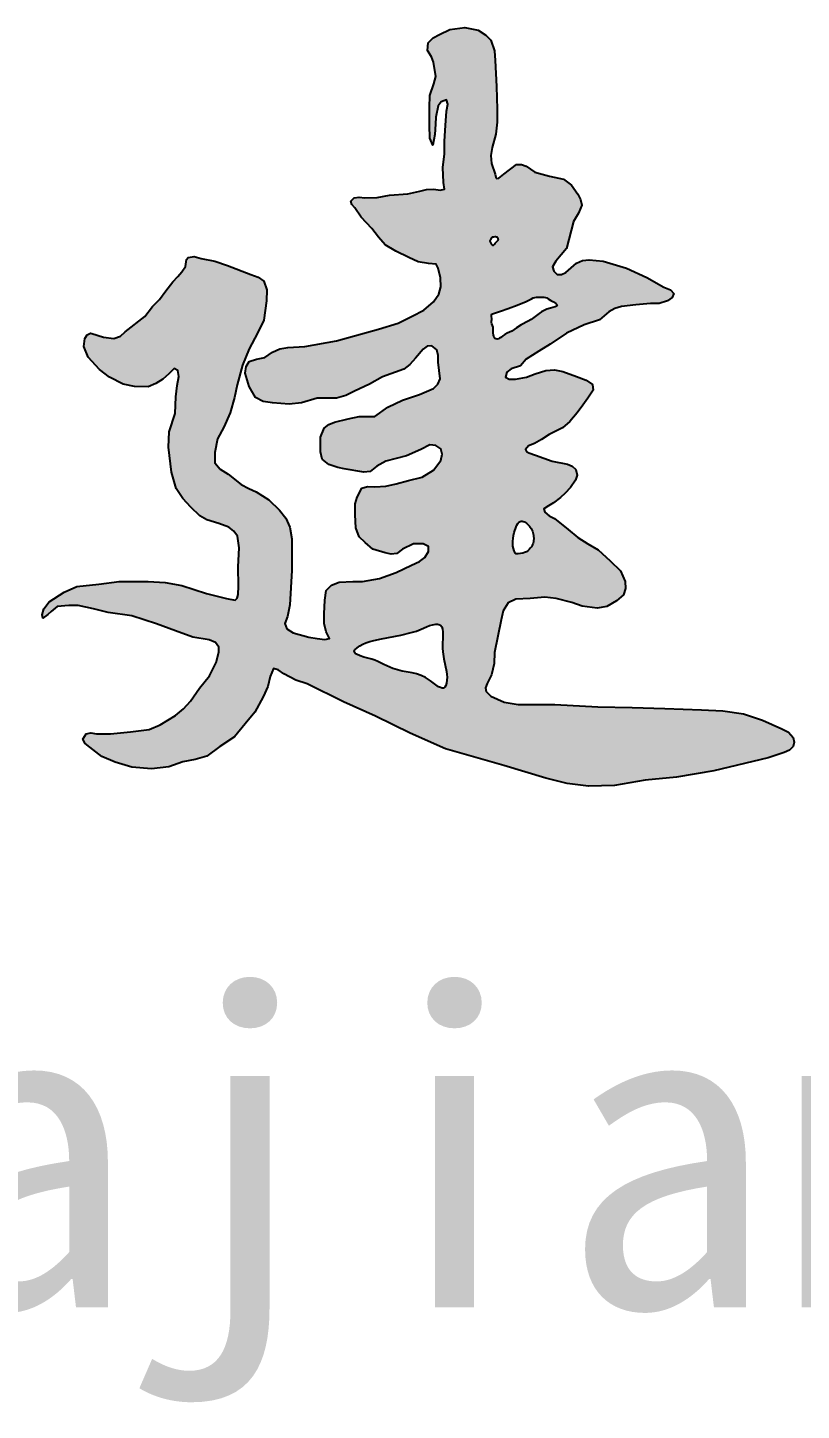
# Model space of a CAD drawing. Extents: x -137808 to 103746506, y -332957 to -111547.
# Drawn here: x 48026 to 48482, y -162863 to -162048 of the extents above; entities that cross this region are included whole.
import ezdxf

# ---------------------------------------------------------------- set-up
doc = ezdxf.new("R2010")
doc.units = 0
doc.header["$LTSCALE"] = 25
doc.header["$MEASUREMENT"] = 0
doc.layers.get('0').update_dxf_attribs({"linetype": 'CONTINUOUS'})
doc.styles.add('宋体', font='', dxfattribs={"width": 0.8})
doc.styles.get('宋体').set_extended_font_data('SimSun')

# ---------------------------------------------------------------- blocks, each defined once
blk = doc.blocks.new('tjnhty')
h = blk.add_hatch(color=256)
h.paths.add_polyline_path([(1269747.24, -1744099.02), (1269746.33, -1744095.84), (1269744.26, -1744093.88), (1269741.56, -1744092.67), (1269732.47, -1744090.85), (1269722.7, -1744087.22), (1269718.66, -1744086.01), (1269717.25, -1744085.18), (1269716.79, -1744084.04), (1269718.38, -1744081.77), (1269722.02, -1744080.41), (1269726.11, -1744078.13), (1269730.65, -1744075.18), (1269738.49, -1744071.14), (1269742.88, -1744067.53), (1269747.26, -1744062.37), (1269750.61, -1744057.73), (1269753.45, -1744053.61), (1269756.55, -1744048.97), (1269756.29, -1744045.62), (1269752.42, -1744043.04), (1269746.75, -1744040.98), (1269738.75, -1744037.89), (1269733.75, -1744037.02), (1269728.69, -1744037.37), (1269722.5, -1744039.44), (1269717.22, -1744041.33), (1269710.9, -1744042.53), (1269707.15, -1744042.58), (1269704.97, -1744041.24), (1269705.74, -1744038.4), (1269708.32, -1744036.34), (1269713.73, -1744034.54), (1269717.09, -1744030.67), (1269724.57, -1744026.03), (1269731.27, -1744021.91), (1269740.87, -1744015.38), (1269751.34, -1744010.5), (1269760.28, -1744007.53), (1269765.87, -1744002.69), (1269769.41, -1744000.75), (1269773.4, -1743999.64), (1269781.88, -1743998.6), (1269790.45, -1743997.85), (1269795.46, -1743997.83), (1269800.5, -1743996.36), (1269803.14, -1743994.24), (1269804.23, -1743991.9), (1269802.16, -1743989.79), (1269798.27, -1743988.17), (1269788.21, -1743982.59), (1269776.3, -1743977.01), (1269762.52, -1743972.92), (1269754.19, -1743972.05), (1269750.28, -1743972.55), (1269746.87, -1743974.03), (1269740.54, -1743979.61), (1269737.93, -1743980.84), (1269735.33, -1743980.73), (1269733.38, -1743978.88), (1269732.72, -1743976.27), (1269734.58, -1743972.92), (1269740.91, -1743965.47), (1269745.01, -1743949.47), (1269748.01, -1743944.6), (1269749.85, -1743939.79), (1269749.22, -1743936.64), (1269747.62, -1743933.47), (1269743.82, -1743928.19), (1269739.05, -1743924.53), (1269730.84, -1743922.71), (1269722.29, -1743920.44), (1269717.02, -1743916.97), (1269714.35, -1743915.83), (1269711.49, -1743915.97), (1269703.97, -1743921.68), (1269700.95, -1743924.02), (1269699.88, -1743924.21), (1269699.2, -1743923.42), (1269698.83, -1743921.56), (1269696.6, -1743915.23), (1269696.19, -1743910.64), (1269696.97, -1743905.93), (1269699.2, -1743898.11), (1269699.95, -1743891.04), (1269699.95, -1743883.22), (1269699.58, -1743869.83), (1269698.83, -1743854.57), (1269698.46, -1743848.98), (1269696.22, -1743842.66), (1269693.24, -1743839.68), (1269688.78, -1743836.7), (1269680.95, -1743835.21), (1269672.02, -1743836.33), (1269666.06, -1743839.31), (1269662.21, -1743841.3), (1269659.35, -1743844.15), (1269658.98, -1743848.61), (1269661.22, -1743852.33), (1269662.43, -1743855.64), (1269663.91, -1743863.93), (1269662.73, -1743868.37), (1269660.36, -1743875.19), (1269660.06, -1743882.3), (1269660.06, -1743892.66), (1269660.36, -1743900.36), (1269662.13, -1743904.51), (1269663.32, -1743898.29), (1269663.62, -1743892.07), (1269663.91, -1743887.92), (1269665.1, -1743881.41), (1269666.88, -1743879.04), (1269670.14, -1743877.85), (1269670.87, -1743880.26), (1269670.14, -1743884.37), (1269669.54, -1743892.96), (1269668.95, -1743902.14), (1269668.95, -1743909.55), (1269668, -1743917.58), (1269668.39, -1743926.46), (1269668.87, -1743930.47), (1269666.46, -1743931.01), (1269662.73, -1743930.47), (1269658.31, -1743930.64), (1269654.47, -1743931.65), (1269647.4, -1743933.3), (1269636.54, -1743934.01), (1269629.27, -1743935.29), (1269621.92, -1743935.66), (1269618.69, -1743935.18), (1269615.55, -1743935.66), (1269613.66, -1743937.55), (1269614.27, -1743939.53), (1269616.02, -1743941.55), (1269619.79, -1743946.98), (1269626.16, -1743953.58), (1269629.94, -1743958.76), (1269633.95, -1743963.24), (1269640.32, -1743967.01), (1269647.87, -1743970.79), (1269653.3, -1743973.32), (1269659.43, -1743974.32), (1269664.06, -1743974.76), (1269665.21, -1743977.05), (1269666.61, -1743982.65), (1269666.73, -1743988.11), (1269665.59, -1743992.31), (1269662.53, -1743996.89), (1269656.81, -1744001.85), (1269649.93, -1744005.28), (1269641.53, -1744009.48), (1269630.07, -1744012.92), (1269619.38, -1744015.97), (1269605.25, -1744019.79), (1269586.54, -1744023.22), (1269576.49, -1744023.77), (1269571.73, -1744024.68), (1269567.45, -1744026.66), (1269562.86, -1744029.71), (1269558.01, -1744030.61), (1269553.7, -1744032), (1269551.88, -1744035), (1269551.41, -1744038.87), (1269553.7, -1744046.88), (1269557.52, -1744053.37), (1269562.05, -1744055.57), (1269567.45, -1744056.42), (1269577.37, -1744057.18), (1269584.63, -1744056.42), (1269593.8, -1744053.75), (1269605.25, -1744053.75), (1269610.69, -1744052.1), (1269615.94, -1744049.55), (1269624.73, -1744045.35), (1269632.37, -1744041.16), (1269644.97, -1744036.58), (1269648.55, -1744033.84), (1269651.84, -1744030.09), (1269656.31, -1744024.73), (1269658.76, -1744023.04), (1269661.39, -1744022.84), (1269664.44, -1744025.13), (1269665.27, -1744028.56), (1269665.21, -1744032.38), (1269666.35, -1744042.3), (1269664.97, -1744045.44), (1269662.53, -1744048.03), (1269654.13, -1744051.46), (1269644.2, -1744054.89), (1269635.42, -1744059.09), (1269627.78, -1744064.43), (1269618.62, -1744064.43), (1269612.13, -1744065.96), (1269604.11, -1744067.87), (1269600.75, -1744069.19), (1269598, -1744071.3), (1269595.7, -1744076.65), (1269595.7, -1744085.42), (1269596.85, -1744089.62), (1269600.72, -1744092.9), (1269606.02, -1744094.58), (1269609.83, -1744095.35), (1269621.29, -1744097.25), (1269625.11, -1744096.87), (1269628.93, -1744093.82), (1269634.27, -1744090.77), (1269646.49, -1744087.71), (1269654.9, -1744083.9), (1269660.24, -1744081.23), (1269663.89, -1744081.55), (1269666.73, -1744083.52), (1269667.54, -1744086.78), (1269666.73, -1744090.38), (1269662.53, -1744096.11), (1269655.66, -1744100.31), (1269647.64, -1744102.22), (1269640.38, -1744104.12), (1269634.31, -1744105.57), (1269627.78, -1744106.03), (1269623.58, -1744105.85), (1269620.14, -1744106.79), (1269617.47, -1744112.14), (1269616.33, -1744115.95), (1269616.33, -1744122.44), (1269616.71, -1744130.07), (1269618.62, -1744135.42), (1269622.05, -1744138.85), (1269626.64, -1744142.67), (1269633.89, -1744144.96), (1269637.49, -1744145.68), (1269640.77, -1744145.34), (1269644.2, -1744142.67), (1269650.7, -1744139.61), (1269656.42, -1744139.61), (1269659.48, -1744141.14), (1269659.48, -1744144.19), (1269657.34, -1744147.57), (1269654.13, -1744149.92), (1269649.55, -1744152.21), (1269640.38, -1744156.4), (1269630.65, -1744159.96), (1269620.53, -1744161.75), (1269614.8, -1744161.75), (1269606.78, -1744162.13), (1269602.25, -1744163.88), (1269599.14, -1744167.09), (1269598.38, -1744172.81), (1269598, -1744180.83), (1269598, -1744186.55), (1269599.14, -1744191.51), (1269601.05, -1744195.33), (1269598.42, -1744196.02), (1269593.8, -1744195.33), (1269588.83, -1744194.57), (1269579.59, -1744191.97), (1269575.98, -1744189.65), (1269574.7, -1744186.55), (1269576.23, -1744182.35), (1269577.76, -1744175.48), (1269578.9, -1744155.26), (1269578.9, -1744136.56), (1269577.76, -1744129.69), (1269575.25, -1744124.46), (1269571.65, -1744119.77), (1269565.24, -1744113.73), (1269557.92, -1744109), (1269553.45, -1744106.87), (1269548.97, -1744104.53), (1269541.3, -1744098.57), (1269536.61, -1744095.51), (1269533.41, -1744091.75), (1269533.41, -1744085.79), (1269535.12, -1744077.7), (1269538.74, -1744070.88), (1269542.47, -1744062.31), (1269545.01, -1744053.33), (1269546.7, -1744045.84), (1269549.85, -1744034.23), (1269553.71, -1744024.65), (1269558.56, -1744015.38), (1269562.43, -1744007.64), (1269563.88, -1743996.28), (1269564.09, -1743989.9), (1269562.43, -1743984.68), (1269559.03, -1743982.35), (1269554.69, -1743980.81), (1269540.9, -1743975.49), (1269533.4, -1743972.83), (1269525.41, -1743971.38), (1269521.26, -1743970.14), (1269517.67, -1743970.65), (1269516.71, -1743971.86), (1269516.22, -1743975.97), (1269514.04, -1743979.12), (1269511.62, -1743982.02), (1269508.72, -1743985.16), (1269504.61, -1743990.48), (1269500.74, -1743995.55), (1269496.63, -1743999.66), (1269492.27, -1744005.47), (1269480.66, -1744014.65), (1269477.76, -1744017.07), (1269473.89, -1744018.52), (1269467.84, -1744017.79), (1269460.82, -1744015.62), (1269460.03, -1744015.37), (1269458.14, -1744016.28), (1269456.83, -1744018.57), (1269456.19, -1744023.27), (1269458.75, -1744029.45), (1269465.36, -1744036.7), (1269471.34, -1744041.39), (1269479.45, -1744045.45), (1269486.06, -1744046.72), (1269494.17, -1744046.94), (1269498.63, -1744045.14), (1269502.71, -1744042.46), (1269506.34, -1744039.26), (1269509.54, -1744036.27), (1269511.67, -1744037.34), (1269512.31, -1744040.97), (1269511.25, -1744046.3), (1269510.39, -1744052.91), (1269510.03, -1744062.82), (1269506.57, -1744073.52), (1269506.23, -1744082.5), (1269507.95, -1744097.34), (1269510.72, -1744107.01), (1269514.55, -1744112.82), (1269519.35, -1744118.05), (1269524.63, -1744122.98), (1269528.75, -1744125.45), (1269535.9, -1744127.65), (1269541.68, -1744129.85), (1269544.74, -1744132.1), (1269546.9, -1744135.07), (1269547.73, -1744141.94), (1269547.18, -1744153.2), (1269547.45, -1744164.47), (1269547.28, -1744169.54), (1269546.69, -1744171.55), (1269545.53, -1744172.71), (1269540.3, -1744171.89), (1269528.48, -1744168.87), (1269513.91, -1744164.19), (1269504.08, -1744162.46), (1269494.11, -1744161.72), (1269477.07, -1744161.72), (1269464.97, -1744163.37), (1269452.05, -1744164.74), (1269444.62, -1744168.04), (1269435.82, -1744173.81), (1269432.53, -1744177.93), (1269431.56, -1744181.44), (1269431.98, -1744183.43), (1269435, -1744181.23), (1269436.92, -1744179.58), (1269440.5, -1744176.56), (1269447.37, -1744176.01), (1269452.87, -1744176.01), (1269461.94, -1744177.93), (1269470.47, -1744180.13), (1269484.49, -1744182.05), (1269499.06, -1744186.72), (1269510.33, -1744190.85), (1269520.51, -1744194.69), (1269530.07, -1744196.22), (1269533.9, -1744197.67), (1269535.9, -1744200.46), (1269535.9, -1744203.48), (1269534.25, -1744209.53), (1269530.4, -1744217.5), (1269524.36, -1744224.64), (1269519.13, -1744232.33), (1269515.06, -1744236.92), (1269510.33, -1744240.85), (1269501.26, -1744246.35), (1269494.66, -1744249.09), (1269483.66, -1744250.47), (1269471.84, -1744251.57), (1269463.59, -1744251.57), (1269460.41, -1744251.02), (1269457.54, -1744251.57), (1269455.62, -1744254.86), (1269456.97, -1744257.42), (1269459.74, -1744259.53), (1269466.89, -1744265.03), (1269474.59, -1744268.33), (1269484.43, -1744271.29), (1269496.13, -1744272.32), (1269506.28, -1744271.12), (1269514.53, -1744268.2), (1269521.87, -1744266.8), (1269528.81, -1744264.76), (1269536.38, -1744259.09), (1269544.98, -1744253.41), (1269551.43, -1744245.73), (1269556.99, -1744238.78), (1269562.01, -1744229.87), (1269564.79, -1744223.75), (1269566.18, -1744217.91), (1269568.13, -1744213.18), (1269570.87, -1744213.81), (1269574.26, -1744216.24), (1269581.3, -1744219.91), (1269587.9, -1744222.08), (1269609.34, -1744232.66), (1269628.27, -1744241.28), (1269648.77, -1744251.28), (1269669.61, -1744260.47), (1269703.86, -1744270.38), (1269728.69, -1744277.82), (1269741.19, -1744280.84), (1269753.89, -1744282.53), (1269769.21, -1744282.08), (1269787.23, -1744278.93), (1269805.71, -1744277.13), (1269827.79, -1744273.53), (1269859.79, -1744265.87), (1269869.25, -1744262.72), (1269872.4, -1744261.31), (1269874.66, -1744259.12), (1269875.25, -1744256.45), (1269874.66, -1744253.71), (1269871.87, -1744250.73), (1269867.9, -1744248.76), (1269856.53, -1744243.64), (1269845.37, -1744239.75), (1269833.18, -1744238.01), (1269820.58, -1744237.5), (1269798.95, -1744236.6), (1269779.57, -1744236.15), (1269759.29, -1744235.7), (1269734.06, -1744234.35), (1269712.43, -1744234.35), (1269704.06, -1744233.02), (1269696.2, -1744229.39), (1269693.5, -1744226.69), (1269693.21, -1744224.47), (1269694, -1744222.02), (1269696.65, -1744216.78), (1269698.16, -1744210.19), (1269698.46, -1744203.73), (1269702.34, -1744184.32), (1269703.58, -1744179.03), (1269706.4, -1744174.45), (1269710.99, -1744172.16), (1269719.45, -1744171.8), (1269728.09, -1744171.1), (1269734.79, -1744171.8), (1269743.97, -1744174.27), (1269750.14, -1744176.39), (1269758.96, -1744177.44), (1269764.6, -1744176.56), (1269770.42, -1744173.21), (1269774.48, -1744169.69), (1269775.75, -1744165.95), (1269775.54, -1744161.76), (1269772.71, -1744155.41), (1269766.72, -1744149.6), (1269759.62, -1744143.06), (1269753.41, -1744139.66), (1269747.61, -1744135.86), (1269741.8, -1744131.06), (1269733.8, -1744124.65), (1269730.76, -1744123.15), (1269728.19, -1744120.85), (1269727.59, -1744118.85), (1269730.19, -1744117.25), (1269733.19, -1744115.45), (1269737.4, -1744112.25), (1269740.2, -1744109.65), (1269743.2, -1744106.45), (1269746.21, -1744102.05)])
h.paths.add_polyline_path([(1269715.05, -1744145.03), (1269712.46, -1744145.45), (1269710.89, -1744145.59), (1269710.13, -1744144.09), (1269709.6, -1744142.42), (1269709.32, -1744140.99), (1269709.2, -1744139.52), (1269709.23, -1744137.99), (1269709.39, -1744136.39), (1269709.68, -1744134.73), (1269710.22, -1744132.4), (1269710.77, -1744130.65), (1269711.42, -1744128.91), (1269712.5, -1744127.13), (1269713.81, -1744126.17), (1269715.08, -1744126.19), (1269716.33, -1744126.72), (1269717.58, -1744127.64), (1269718.74, -1744128.82), (1269719.77, -1744130.19), (1269720.59, -1744131.69), (1269721.16, -1744133.26), (1269721.5, -1744134.85), (1269721.59, -1744136.45), (1269721.43, -1744138.02), (1269721.03, -1744139.54), (1269720.38, -1744141.01), (1269719.23, -1744142.66), (1269717.63, -1744144.08), (1269716.17, -1744144.73)], flags=16)
h.paths.add_polyline_path([(1269698.92, -1744018.77), (1269698.08, -1744017.65), (1269697.78, -1744016.45), (1269697.67, -1744015.22), (1269697.7, -1744014.04), (1269697.72, -1744012.9), (1269697.56, -1744011.76), (1269696.88, -1744009.93), (1269696.53, -1744008.62), (1269696.79, -1744007.78), (1269696.82, -1744006.68), (1269696.65, -1744005.5), (1269696.66, -1744004.08), (1269701.89, -1744002.45), (1269706.53, -1744000.85), (1269711.79, -1743998.81), (1269715.1, -1743997.52), (1269716.74, -1743996.82), (1269718.36, -1743996.04), (1269720.82, -1743994.72), (1269722.6, -1743994.14), (1269724.3, -1743994.08), (1269726.53, -1743994.14), (1269728.13, -1743994.18), (1269729.27, -1743994.59), (1269730.07, -1743995.04), (1269731.64, -1743996.04), (1269733.66, -1743997.07), (1269734.88, -1743998.04), (1269735.52, -1743999.24), (1269734.17, -1743999.93), (1269731.49, -1744000.56), (1269729.35, -1744001.17), (1269727.63, -1744001.91), (1269726.16, -1744002.78), (1269724.78, -1744003.76), (1269721.7, -1744006.09), (1269720.06, -1744007.24), (1269718.36, -1744008.29), (1269714.12, -1744010.47), (1269711.37, -1744012.31), (1269710, -1744013.25), (1269708.58, -1744014.12), (1269705.9, -1744015.44), (1269704.57, -1744016.11), (1269703.32, -1744016.89), (1269701.66, -1744018.18), (1269700.26, -1744018.85)], flags=16)
h.paths.add_polyline_path([(1269665.61, -1744187.06), (1269666.61, -1744187.63), (1269667.28, -1744188.6), (1269667.69, -1744189.88), (1269667.88, -1744191.41), (1269667.87, -1744194.95), (1269667.73, -1744198.63), (1269667.77, -1744201.03), (1269667.95, -1744203.25), (1269668.57, -1744207.33), (1269670.09, -1744214.92), (1269670.31, -1744216.55), (1269670.42, -1744218.23), (1269670.37, -1744219.97), (1269670.09, -1744221.76), (1269669.72, -1744223.08), (1269668.9, -1744224.58), (1269667.57, -1744224.67), (1269666.56, -1744224.39), (1269665.46, -1744223.82), (1269663.07, -1744222.18), (1269660.65, -1744220.35), (1269657.78, -1744218.46), (1269655.11, -1744217.13), (1269652.49, -1744216.23), (1269649.78, -1744215.62), (1269643.87, -1744214.68), (1269641.14, -1744213.97), (1269638.48, -1744213.02), (1269633.24, -1744210.67), (1269629.64, -1744208.94), (1269627.87, -1744208.19), (1269626.15, -1744207.6), (1269621.43, -1744206.42), (1269619.16, -1744205.63), (1269616.54, -1744204.34), (1269615.5, -1744203.08), (1269616, -1744202.17), (1269617.45, -1744200.84), (1269619.06, -1744199.7), (1269620.8, -1744198.73), (1269622.61, -1744197.92), (1269624.87, -1744197.13), (1269627.16, -1744196.51), (1269631.82, -1744195.56), (1269643.16, -1744193.43), (1269649.32, -1744191.93), (1269652.32, -1744191), (1269655.21, -1744189.89), (1269658.39, -1744188.49), (1269660.05, -1744187.84), (1269661.83, -1744187.3), (1269664.33, -1744186.85)], flags=16)
h.paths.add_polyline_path([(1269696.29, -1743959.86), (1269696.61, -1743959.43), (1269697.02, -1743958.81), (1269698.31, -1743958.65), (1269699.75, -1743958.63), (1269700.73, -1743959.6), (1269700.65, -1743960.53), (1269699.38, -1743961.76), (1269698.91, -1743962.34), (1269698.09, -1743963.4), (1269697.38, -1743963.57), (1269696.51, -1743962.8), (1269695.77, -1743961.46), (1269695.67, -1743960.68)], flags=16)
at = {"color": 7}
for points in [[(1269460.82, -1744015.62), (1269467.84, -1744017.79), (1269473.89, -1744018.52), (1269477.76, -1744017.07), (1269480.66, -1744014.65), (1269492.27, -1744005.47), (1269496.63, -1743999.66), (1269500.74, -1743995.55), (1269504.61, -1743990.48), (1269508.72, -1743985.16), (1269511.62, -1743982.02), (1269514.04, -1743979.12), (1269516.22, -1743975.97), (1269516.71, -1743971.86), (1269517.67, -1743970.65), (1269521.26, -1743970.14), (1269525.41, -1743971.38), (1269533.4, -1743972.83), (1269540.9, -1743975.49), (1269554.69, -1743980.81), (1269559.03, -1743982.35), (1269562.43, -1743984.68), (1269564.09, -1743989.9), (1269563.88, -1743996.28), (1269562.43, -1744007.64), (1269558.56, -1744015.38), (1269553.71, -1744024.65), (1269549.85, -1744034.23), (1269546.7, -1744045.84), (1269545.01, -1744053.33), (1269542.47, -1744062.31), (1269538.74, -1744070.88), (1269535.12, -1744077.7), (1269533.41, -1744085.79), (1269533.41, -1744091.75), (1269536.61, -1744095.51), (1269541.3, -1744098.57), (1269548.97, -1744104.53), (1269553.45, -1744106.87), (1269557.92, -1744109), (1269565.24, -1744113.73), (1269571.65, -1744119.77), (1269575.25, -1744124.46), (1269577.76, -1744129.69), (1269578.9, -1744136.56), (1269578.9, -1744155.26), (1269577.76, -1744175.48), (1269576.23, -1744182.35), (1269574.7, -1744186.55), (1269575.98, -1744189.65), (1269579.59, -1744191.97), (1269588.83, -1744194.57), (1269593.8, -1744195.33), (1269598.42, -1744196.02), (1269601.05, -1744195.33), (1269599.14, -1744191.51), (1269598, -1744186.55), (1269598, -1744180.83), (1269598.38, -1744172.81), (1269599.14, -1744167.09), (1269602.25, -1744163.88), (1269606.78, -1744162.13), (1269614.8, -1744161.75), (1269620.53, -1744161.75), (1269630.65, -1744159.96), (1269640.38, -1744156.4), (1269649.55, -1744152.21), (1269654.13, -1744149.92), (1269657.34, -1744147.57), (1269659.48, -1744144.19), (1269659.48, -1744141.14), (1269656.42, -1744139.61), (1269650.7, -1744139.61), (1269644.2, -1744142.67), (1269640.77, -1744145.34), (1269637.49, -1744145.68), (1269633.89, -1744144.96), (1269626.64, -1744142.67), (1269622.05, -1744138.85), (1269618.62, -1744135.42), (1269616.71, -1744130.07), (1269616.33, -1744122.44), (1269616.33, -1744115.95), (1269617.47, -1744112.14), (1269620.14, -1744106.79), (1269623.58, -1744105.85), (1269627.78, -1744106.03), (1269634.31, -1744105.57), (1269640.38, -1744104.12), (1269647.64, -1744102.22), (1269655.66, -1744100.31), (1269662.53, -1744096.11), (1269666.73, -1744090.38), (1269667.54, -1744086.78), (1269666.73, -1744083.52), (1269663.89, -1744081.55), (1269660.24, -1744081.23), (1269654.9, -1744083.9), (1269646.49, -1744087.71), (1269634.27, -1744090.77), (1269628.93, -1744093.82), (1269625.11, -1744096.87), (1269621.29, -1744097.25), (1269609.83, -1744095.35), (1269606.02, -1744094.58), (1269600.72, -1744092.9), (1269596.85, -1744089.62), (1269595.7, -1744085.42), (1269595.7, -1744076.65), (1269598, -1744071.3), (1269600.75, -1744069.19), (1269604.11, -1744067.87), (1269612.13, -1744065.96), (1269618.62, -1744064.43), (1269627.78, -1744064.43), (1269635.42, -1744059.09), (1269644.2, -1744054.89), (1269654.13, -1744051.46), (1269662.53, -1744048.03), (1269664.97, -1744045.44), (1269666.35, -1744042.3), (1269665.21, -1744032.38), (1269665.27, -1744028.56), (1269664.44, -1744025.13), (1269661.39, -1744022.84), (1269658.76, -1744023.04), (1269656.31, -1744024.73), (1269651.84, -1744030.09), (1269648.55, -1744033.84), (1269644.97, -1744036.58), (1269632.37, -1744041.16), (1269624.73, -1744045.35), (1269615.94, -1744049.55), (1269610.69, -1744052.1), (1269605.25, -1744053.75), (1269593.8, -1744053.75), (1269584.63, -1744056.42), (1269577.37, -1744057.18), (1269567.45, -1744056.42), (1269562.05, -1744055.57), (1269557.52, -1744053.37), (1269553.7, -1744046.88), (1269551.41, -1744038.87), (1269551.88, -1744035), (1269553.7, -1744032), (1269558.01, -1744030.61), (1269562.86, -1744029.71), (1269567.45, -1744026.66), (1269571.73, -1744024.68), (1269576.49, -1744023.77), (1269586.54, -1744023.22), (1269605.25, -1744019.79), (1269619.38, -1744015.97), (1269630.07, -1744012.92), (1269641.53, -1744009.48), (1269649.93, -1744005.28), (1269656.81, -1744001.85), (1269662.53, -1743996.89), (1269665.59, -1743992.31), (1269666.73, -1743988.11), (1269666.61, -1743982.65), (1269665.21, -1743977.05), (1269664.06, -1743974.76), (1269659.43, -1743974.32), (1269653.3, -1743973.32), (1269647.87, -1743970.79), (1269640.32, -1743967.01), (1269633.95, -1743963.24), (1269629.94, -1743958.76), (1269626.16, -1743953.58), (1269619.79, -1743946.98), (1269616.02, -1743941.55), (1269614.27, -1743939.53), (1269613.66, -1743937.55), (1269615.55, -1743935.66), (1269618.69, -1743935.18), (1269621.92, -1743935.66), (1269629.27, -1743935.29), (1269636.54, -1743934.01), (1269647.4, -1743933.3), (1269654.47, -1743931.65), (1269658.31, -1743930.64), (1269662.73, -1743930.47), (1269666.46, -1743931.01), (1269668.87, -1743930.47), (1269668.39, -1743926.46), (1269668, -1743917.58), (1269668.95, -1743909.55), (1269668.95, -1743902.14), (1269669.54, -1743892.96), (1269670.14, -1743884.37), (1269670.87, -1743880.26), (1269670.14, -1743877.85), (1269666.88, -1743879.04), (1269665.1, -1743881.41), (1269663.91, -1743887.92), (1269663.62, -1743892.07), (1269663.32, -1743898.29), (1269662.13, -1743904.51), (1269660.36, -1743900.36), (1269660.06, -1743892.66), (1269660.06, -1743882.3), (1269660.36, -1743875.19), (1269662.73, -1743868.37), (1269663.91, -1743863.93), (1269662.43, -1743855.64), (1269661.22, -1743852.33), (1269658.98, -1743848.61), (1269659.35, -1743844.15), (1269662.21, -1743841.3), (1269666.06, -1743839.31), (1269672.02, -1743836.33), (1269680.95, -1743835.21), (1269688.78, -1743836.7), (1269693.24, -1743839.68), (1269696.22, -1743842.66), (1269698.46, -1743848.98), (1269698.83, -1743854.57), (1269699.58, -1743869.83), (1269699.95, -1743883.22), (1269699.95, -1743891.04), (1269699.2, -1743898.11), (1269696.97, -1743905.93), (1269696.19, -1743910.64), (1269696.6, -1743915.23), (1269698.83, -1743921.56), (1269699.2, -1743923.42), (1269699.88, -1743924.21), (1269700.95, -1743924.02), (1269703.97, -1743921.68), (1269711.49, -1743915.97), (1269714.35, -1743915.83), (1269717.02, -1743916.97), (1269722.29, -1743920.44), (1269730.84, -1743922.71), (1269739.05, -1743924.53), (1269743.82, -1743928.19), (1269747.62, -1743933.47), (1269749.22, -1743936.64), (1269749.85, -1743939.79), (1269748.01, -1743944.6), (1269745.01, -1743949.47), (1269740.91, -1743965.47), (1269734.58, -1743972.92), (1269732.72, -1743976.27), (1269733.38, -1743978.88), (1269735.33, -1743980.73), (1269737.93, -1743980.84), (1269740.54, -1743979.61), (1269746.87, -1743974.03), (1269750.28, -1743972.55), (1269754.19, -1743972.05), (1269762.52, -1743972.92), (1269776.3, -1743977.01), (1269788.21, -1743982.59), (1269798.27, -1743988.17), (1269802.16, -1743989.79), (1269804.23, -1743991.9), (1269803.14, -1743994.24), (1269800.5, -1743996.36), (1269795.46, -1743997.83), (1269790.45, -1743997.85), (1269781.88, -1743998.6), (1269773.4, -1743999.64), (1269769.41, -1744000.75), (1269765.87, -1744002.69), (1269760.28, -1744007.53), (1269751.34, -1744010.5), (1269740.87, -1744015.38), (1269731.27, -1744021.91), (1269724.57, -1744026.03), (1269717.09, -1744030.67), (1269713.73, -1744034.54), (1269708.32, -1744036.34), (1269705.74, -1744038.4), (1269704.97, -1744041.24), (1269707.15, -1744042.58), (1269710.9, -1744042.53), (1269717.22, -1744041.33), (1269722.5, -1744039.44), (1269728.69, -1744037.37), (1269733.75, -1744037.02), (1269738.75, -1744037.89), (1269746.75, -1744040.98), (1269752.42, -1744043.04), (1269756.29, -1744045.62), (1269756.55, -1744048.97), (1269753.45, -1744053.61), (1269750.61, -1744057.73), (1269747.26, -1744062.37), (1269742.88, -1744067.53), (1269738.49, -1744071.14), (1269730.65, -1744075.18), (1269726.11, -1744078.13), (1269722.02, -1744080.41), (1269718.38, -1744081.77), (1269716.79, -1744084.04), (1269717.25, -1744085.18), (1269718.66, -1744086.01), (1269722.7, -1744087.22), (1269732.47, -1744090.85), (1269741.56, -1744092.67), (1269744.26, -1744093.88), (1269746.33, -1744095.84), (1269747.24, -1744099.02), (1269746.21, -1744102.05), (1269743.2, -1744106.45), (1269740.2, -1744109.65), (1269737.4, -1744112.25), (1269733.19, -1744115.45), (1269730.19, -1744117.25), (1269727.59, -1744118.85), (1269728.19, -1744120.85), (1269730.76, -1744123.15), (1269733.8, -1744124.65), (1269741.8, -1744131.06), (1269747.61, -1744135.86), (1269753.41, -1744139.66), (1269759.62, -1744143.06), (1269766.72, -1744149.6), (1269772.71, -1744155.41), (1269775.54, -1744161.76), (1269775.75, -1744165.95), (1269774.48, -1744169.69), (1269770.42, -1744173.21), (1269764.6, -1744176.56), (1269758.96, -1744177.44), (1269750.14, -1744176.39), (1269743.97, -1744174.27), (1269734.79, -1744171.8), (1269728.09, -1744171.1), (1269719.45, -1744171.8), (1269710.99, -1744172.16), (1269706.4, -1744174.45), (1269703.58, -1744179.03), (1269702.34, -1744184.32), (1269698.46, -1744203.73), (1269698.16, -1744210.19), (1269696.65, -1744216.78), (1269694, -1744222.02), (1269693.21, -1744224.47), (1269693.5, -1744226.69), (1269696.2, -1744229.39), (1269704.06, -1744233.02), (1269712.43, -1744234.35), (1269734.06, -1744234.35), (1269759.29, -1744235.7), (1269779.57, -1744236.15), (1269798.95, -1744236.6), (1269820.58, -1744237.5), (1269833.18, -1744238.01), (1269845.37, -1744239.75), (1269856.53, -1744243.64), (1269867.9, -1744248.76), (1269871.87, -1744250.73), (1269874.66, -1744253.71), (1269875.25, -1744256.45), (1269874.66, -1744259.12), (1269872.4, -1744261.31), (1269869.25, -1744262.72), (1269859.79, -1744265.87), (1269827.79, -1744273.53), (1269805.71, -1744277.13), (1269787.23, -1744278.93), (1269769.21, -1744282.08), (1269753.89, -1744282.53), (1269741.19, -1744280.84), (1269728.69, -1744277.82), (1269703.86, -1744270.38), (1269669.61, -1744260.47), (1269648.77, -1744251.28), (1269628.27, -1744241.28), (1269609.34, -1744232.66), (1269587.9, -1744222.08), (1269581.3, -1744219.91), (1269574.26, -1744216.24), (1269570.87, -1744213.81), (1269568.13, -1744213.18), (1269566.18, -1744217.91), (1269564.79, -1744223.75), (1269562.01, -1744229.87), (1269556.99, -1744238.78), (1269551.43, -1744245.73), (1269544.98, -1744253.41), (1269536.38, -1744259.09), (1269528.81, -1744264.76), (1269521.87, -1744266.8), (1269514.53, -1744268.2), (1269506.28, -1744271.12), (1269496.13, -1744272.32), (1269484.43, -1744271.29), (1269474.59, -1744268.33), (1269466.89, -1744265.03), (1269459.74, -1744259.53), (1269456.97, -1744257.42), (1269455.62, -1744254.86), (1269457.54, -1744251.57), (1269460.41, -1744251.02), (1269463.59, -1744251.57), (1269471.84, -1744251.57), (1269483.66, -1744250.47), (1269494.66, -1744249.09), (1269501.26, -1744246.35), (1269510.33, -1744240.85), (1269515.06, -1744236.92), (1269519.13, -1744232.33), (1269524.36, -1744224.64), (1269530.4, -1744217.5), (1269534.25, -1744209.53), (1269535.9, -1744203.48), (1269535.9, -1744200.46), (1269533.9, -1744197.67), (1269530.07, -1744196.22), (1269520.51, -1744194.69), (1269510.33, -1744190.85), (1269499.06, -1744186.72), (1269484.49, -1744182.05), (1269470.47, -1744180.13), (1269461.94, -1744177.93), (1269452.87, -1744176.01), (1269447.37, -1744176.01), (1269440.5, -1744176.56), (1269436.92, -1744179.58), (1269435, -1744181.23), (1269431.98, -1744183.43), (1269431.56, -1744181.44), (1269432.53, -1744177.93), (1269435.82, -1744173.81), (1269444.62, -1744168.04), (1269452.05, -1744164.74), (1269464.97, -1744163.37), (1269477.07, -1744161.72), (1269494.11, -1744161.72), (1269504.08, -1744162.46), (1269513.91, -1744164.19), (1269528.48, -1744168.87), (1269540.3, -1744171.89), (1269545.53, -1744172.71), (1269546.69, -1744171.55), (1269547.28, -1744169.54), (1269547.45, -1744164.47), (1269547.18, -1744153.2), (1269547.73, -1744141.94), (1269546.9, -1744135.07), (1269544.74, -1744132.1), (1269541.68, -1744129.85), (1269535.9, -1744127.65), (1269528.75, -1744125.45), (1269524.63, -1744122.98), (1269519.35, -1744118.05), (1269514.55, -1744112.82), (1269510.72, -1744107.01), (1269507.95, -1744097.34), (1269506.23, -1744082.5), (1269506.57, -1744073.52), (1269510.03, -1744062.82), (1269510.39, -1744052.91), (1269511.25, -1744046.3), (1269512.31, -1744040.97), (1269511.67, -1744037.34), (1269509.54, -1744036.27), (1269506.34, -1744039.26), (1269502.71, -1744042.46), (1269498.63, -1744045.14), (1269494.17, -1744046.94), (1269486.06, -1744046.72), (1269479.45, -1744045.45), (1269471.34, -1744041.39), (1269465.36, -1744036.7), (1269458.75, -1744029.45), (1269456.19, -1744023.27), (1269456.83, -1744018.57), (1269458.14, -1744016.28), (1269460.03, -1744015.37)], [(1269695.73, -1743961.18), (1269695.86, -1743961.56), (1269696.04, -1743961.95), (1269696.26, -1743962.35), (1269696.51, -1743962.72), (1269696.79, -1743963.04), (1269697.07, -1743963.3), (1269697.35, -1743963.46), (1269697.63, -1743963.51), (1269697.85, -1743963.46), (1269698.06, -1743963.33), (1269698.27, -1743963.14), (1269698.48, -1743962.9), (1269698.91, -1743962.34), (1269699.38, -1743961.76), (1269700.28, -1743960.89), (1269700.59, -1743960.47), (1269700.68, -1743960.25), (1269700.7, -1743960.01), (1269700.64, -1743959.74), (1269700.51, -1743959.46), (1269700.33, -1743959.21), (1269700.11, -1743958.99), (1269699.89, -1743958.84), (1269699.64, -1743958.74), (1269699.1, -1743958.64), (1269698.53, -1743958.65), (1269697.92, -1743958.7), (1269697.35, -1743958.77), (1269697.11, -1743958.85), (1269696.9, -1743958.99), (1269696.61, -1743959.43), (1269696.29, -1743959.86), (1269695.97, -1743960.29), (1269695.74, -1743960.72), (1269695.71, -1743960.95)], [(1269697.19, -1744003.91), (1269701.89, -1744002.45), (1269706.53, -1744000.85), (1269711.79, -1743998.81), (1269715.1, -1743997.52), (1269716.74, -1743996.82), (1269718.36, -1743996.04), (1269720.23, -1743995.03), (1269721.18, -1743994.6), (1269722.15, -1743994.29), (1269723.21, -1743994.12), (1269724.3, -1743994.08), (1269726.53, -1743994.14), (1269727.49, -1743994.16), (1269728.43, -1743994.29), (1269729.27, -1743994.59), (1269730.07, -1743995.04), (1269731.64, -1743996.04), (1269733.13, -1743996.8), (1269733.86, -1743997.23), (1269734.56, -1743997.79), (1269735.01, -1743998.3), (1269735.29, -1743998.81), (1269735.28, -1743999.17), (1269735.06, -1743999.47), (1269734.17, -1743999.93), (1269731.49, -1744000.56), (1269729.35, -1744001.17), (1269727.63, -1744001.91), (1269726.16, -1744002.78), (1269724.78, -1744003.76), (1269721.7, -1744006.09), (1269720.06, -1744007.24), (1269718.36, -1744008.29), (1269714.12, -1744010.47), (1269711.37, -1744012.31), (1269710, -1744013.25), (1269708.58, -1744014.12), (1269705.9, -1744015.44), (1269704.57, -1744016.11), (1269703.32, -1744016.89), (1269702.08, -1744017.85), (1269701.42, -1744018.29), (1269700.7, -1744018.64), (1269699.95, -1744018.83), (1269699.24, -1744018.79), (1269698.69, -1744018.46), (1269698.27, -1744017.9), (1269697.97, -1744017.2), (1269697.78, -1744016.45), (1269697.67, -1744015.22), (1269697.7, -1744014.04), (1269697.72, -1744012.9), (1269697.56, -1744011.76), (1269696.88, -1744009.93), (1269696.64, -1744009.02), (1269696.68, -1744008.13), (1269696.79, -1744007.78), (1269696.82, -1744006.68), (1269696.65, -1744005.5), (1269696.65, -1744004.49), (1269696.83, -1744004.13)], [(1269710.67, -1744145.16), (1269710.34, -1744144.49), (1269710.04, -1744143.81), (1269709.6, -1744142.42), (1269709.32, -1744140.99), (1269709.2, -1744139.52), (1269709.23, -1744137.99), (1269709.39, -1744136.39), (1269709.68, -1744134.73), (1269710.08, -1744133), (1269710.4, -1744131.82), (1269710.77, -1744130.65), (1269711.19, -1744129.53), (1269711.66, -1744128.51), (1269712.2, -1744127.62), (1269712.81, -1744126.9), (1269713.48, -1744126.41), (1269714.24, -1744126.18), (1269714.81, -1744126.19), (1269715.41, -1744126.33), (1269716.03, -1744126.6), (1269716.65, -1744126.96), (1269717.27, -1744127.42), (1269717.88, -1744127.94), (1269718.45, -1744128.52), (1269718.99, -1744129.14), (1269719.51, -1744129.85), (1269719.98, -1744130.57), (1269720.39, -1744131.32), (1269720.74, -1744132.09), (1269721.02, -1744132.87), (1269721.25, -1744133.66), (1269721.41, -1744134.45), (1269721.52, -1744135.25), (1269721.56, -1744136.05), (1269721.55, -1744136.84), (1269721.47, -1744137.63), (1269721.33, -1744138.4), (1269721.13, -1744139.16), (1269720.87, -1744139.9), (1269720.55, -1744140.61), (1269720.17, -1744141.3), (1269719.55, -1744142.2), (1269718.84, -1744143.01), (1269718.05, -1744143.71), (1269717.2, -1744144.27), (1269716.17, -1744144.73), (1269715.05, -1744145.03), (1269712.46, -1744145.45), (1269711.4, -1744145.54), (1269710.97, -1744145.44)], [(1269616, -1744202.17), (1269617.45, -1744200.84), (1269619.06, -1744199.7), (1269620.8, -1744198.73), (1269622.61, -1744197.92), (1269624.87, -1744197.13), (1269627.16, -1744196.51), (1269631.82, -1744195.56), (1269643.16, -1744193.43), (1269649.32, -1744191.93), (1269652.32, -1744191), (1269655.21, -1744189.89), (1269658.39, -1744188.49), (1269660.05, -1744187.84), (1269661.83, -1744187.3), (1269663.83, -1744186.94), (1269664.77, -1744186.92), (1269665.61, -1744187.06), (1269666.61, -1744187.63), (1269667.28, -1744188.6), (1269667.69, -1744189.88), (1269667.88, -1744191.41), (1269667.87, -1744194.95), (1269667.73, -1744198.63), (1269667.77, -1744201.03), (1269667.95, -1744203.25), (1269668.57, -1744207.33), (1269670.09, -1744214.92), (1269670.31, -1744216.55), (1269670.42, -1744218.23), (1269670.37, -1744219.97), (1269670.09, -1744221.76), (1269669.72, -1744223.08), (1269669.15, -1744224.12), (1269668.44, -1744224.61), (1269667.57, -1744224.67), (1269666.56, -1744224.39), (1269665.46, -1744223.82), (1269663.07, -1744222.18), (1269660.65, -1744220.35), (1269657.78, -1744218.46), (1269655.11, -1744217.13), (1269652.49, -1744216.23), (1269649.78, -1744215.62), (1269643.87, -1744214.68), (1269641.14, -1744213.97), (1269638.48, -1744213.02), (1269633.24, -1744210.67), (1269629.64, -1744208.94), (1269627.87, -1744208.19), (1269626.15, -1744207.6), (1269621.43, -1744206.42), (1269619.16, -1744205.63), (1269617.06, -1744204.6), (1269616.27, -1744204.02), (1269615.78, -1744203.41), (1269615.66, -1744202.79)]]:
    blk.add_lwpolyline(points, close=True, dxfattribs=at)
at = {"color": 7, "style": '宋体'}
blk.add_text('jingxianguihuajianzhushejiyanjiuyuan', height=184.3738, dxfattribs=at).set_placement((1267730.76, -1744589.83))

msp = doc.modelspace()

# ---------------------------------------------------------------- block references
msp.add_blockref('tjnhty', (-1221397.1, 1581787.08))
msp.add_blockref('tjnhty', (-1221397.1, 1581787.08))

doc.saveas('drawing.dxf')
